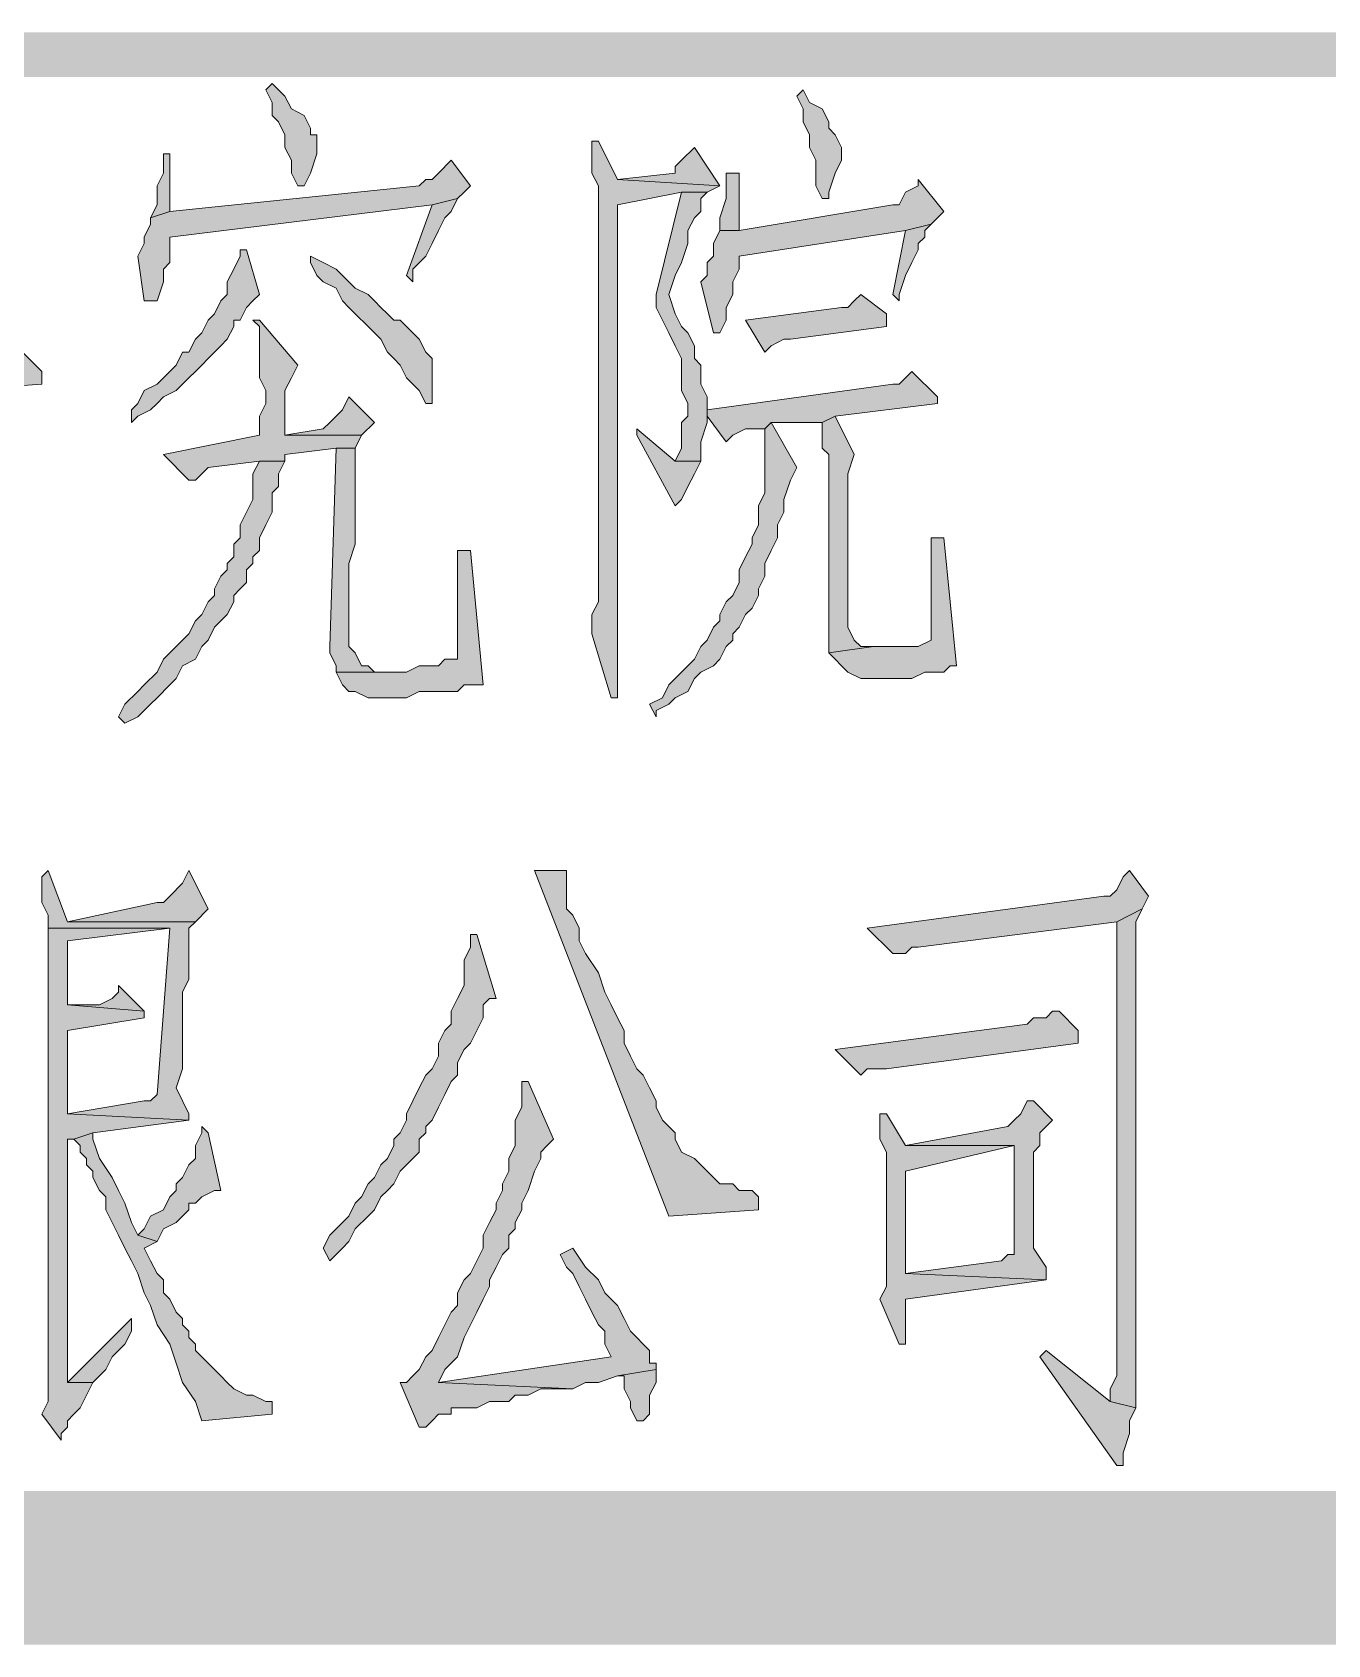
# Model space of a CAD drawing. Header units: inches. Extents: x 20 to 409, y 5 to 283.
# Drawn here: x 65.94 to 74.52, y 5.1 to 15.77 of the extents above; entities that cross this region are included whole.
import ezdxf

# ---------------------------------------------------------------- set-up
doc = ezdxf.new("R2010")
doc.units = ezdxf.units.IN
doc.header["$MEASUREMENT"] = 0
doc.layers.add('C00-00-00', color=7, linetype='Continuous')

msp = doc.modelspace()

# ---------------------------------------------------------------- hatches: boundary and pattern name
at = {"layer": 'C00-00-00'}
h = msp.add_hatch(color=0, dxfattribs=at)
h.dxf.hatch_style = 2
h.paths.add_polyline_path([(28.33, 15.766), (28.33, 15.469), (408.314, 15.766)])
h = msp.add_hatch(color=0, dxfattribs=at)
h.dxf.hatch_style = 2
h.paths.add_polyline_path([(28.33, 15.469), (408.314, 15.766), (408.314, 15.469)])
h = msp.add_hatch(color=0, dxfattribs=at)
h.dxf.hatch_style = 2
h.paths.add_polyline_path([(67.531, 15.427), (67.488, 15.385), (67.531, 15.3), (67.531, 15.215), (67.573, 15.173), (67.615, 15.088), (67.615, 15.004), (67.658, 14.919), (67.658, 14.834), (67.7, 14.75), (67.742, 14.75), (67.785, 14.834), (67.827, 14.961), (67.827, 15.088), (67.785, 15.088), (67.785, 15.131), (67.742, 15.215), (67.658, 15.258), (67.615, 15.342)])
h = msp.add_hatch(color=0, dxfattribs=at)
h.dxf.hatch_style = 2
h.paths.add_polyline_path([(71.044, 15.385), (71.002, 15.342), (71.044, 15.258), (71.044, 15.173), (71.087, 15.088), (71.087, 15.004), (71.129, 14.919), (71.129, 14.75), (71.171, 14.665), (71.214, 14.665), (71.214, 14.707), (71.256, 14.834), (71.298, 14.919), (71.298, 15.004), (71.256, 15.088), (71.214, 15.131), (71.214, 15.173), (71.171, 15.258), (71.087, 15.3)])
h = msp.add_hatch(color=0, dxfattribs=at)
h.dxf.hatch_style = 2
h.paths.add_polyline_path([(69.69, 15.046), (69.647, 15.046), (69.647, 14.961), (69.647, 14.834), (69.69, 14.75), (69.69, 12.802), (69.69, 12.675), (69.69, 11.998), (69.647, 11.913), (69.647, 11.786), (69.774, 11.363), (69.817, 11.363), (69.817, 11.956), (69.817, 14.623), (70.24, 14.707), (70.409, 14.707), (70.494, 14.75), (69.817, 14.792)])
h = msp.add_hatch(color=0, dxfattribs=at)
h.dxf.hatch_style = 2
h.paths.add_polyline_path([(66.853, 14.961), (66.811, 14.961), (66.811, 14.834), (66.769, 14.75), (66.769, 14.623), (66.726, 14.538), (66.853, 14.58)])
h = msp.add_hatch(color=0, dxfattribs=at)
h.dxf.hatch_style = 2
h.paths.add_polyline_path([(70.325, 15.004), (70.24, 14.919), (70.198, 14.877), (70.198, 14.834), (69.817, 14.792), (70.494, 14.75)])
h = msp.add_hatch(color=0, dxfattribs=at)
h.dxf.hatch_style = 2
h.paths.add_polyline_path([(68.716, 14.919), (68.631, 14.834), (68.589, 14.792), (68.547, 14.792), (68.504, 14.75), (66.853, 14.58), (66.726, 14.538), (66.726, 14.496), (66.684, 14.411), (66.684, 14.369), (66.642, 14.284), (66.684, 13.988), (66.769, 13.988), (66.811, 14.115), (66.811, 14.199), (66.853, 14.242), (66.853, 14.411), (68.589, 14.623), (68.758, 14.665), (68.801, 14.707), (68.843, 14.75)])
h = msp.add_hatch(color=0, dxfattribs=at)
h.dxf.hatch_style = 2
h.paths.add_polyline_path([(70.621, 14.834), (70.536, 14.834), (70.536, 14.75), (70.536, 14.665), (70.494, 14.538), (70.494, 14.453), (70.621, 14.453)])
h = msp.add_hatch(color=0, dxfattribs=at)
h.dxf.hatch_style = 2
h.paths.add_polyline_path([(71.806, 14.792), (71.806, 14.75), (71.722, 14.707), (71.679, 14.623), (71.637, 14.623), (70.621, 14.453), (70.494, 14.453), (70.452, 14.369), (70.452, 14.284), (70.409, 14.242), (70.409, 14.157), (70.367, 14.115), (70.452, 13.776), (70.494, 13.776), (70.536, 13.861), (70.536, 13.945), (70.579, 14.03), (70.579, 14.115), (70.621, 14.199), (70.621, 14.284), (71.722, 14.453), (71.891, 14.496), (71.976, 14.58)])
h = msp.add_hatch(color=0, dxfattribs=at)
h.dxf.hatch_style = 2
h.paths.add_polyline_path([(68.758, 14.665), (68.589, 14.623), (68.42, 14.157), (68.462, 14.115), (68.462, 14.199), (68.547, 14.284), (68.589, 14.369), (68.631, 14.453), (68.674, 14.538), (68.716, 14.58)])
h = msp.add_hatch(color=0, dxfattribs=at)
h.dxf.hatch_style = 2
h.paths.add_polyline_path([(70.409, 14.707), (70.24, 14.707), (70.071, 14.03), (70.071, 13.945), (70.113, 13.861), (70.155, 13.776), (70.198, 13.691), (70.24, 13.607), (70.24, 13.395), (70.282, 13.31), (70.282, 13.226), (70.24, 13.183), (70.24, 13.014), (70.198, 12.929), (70.367, 12.929), (70.367, 12.972), (70.367, 13.056), (70.409, 13.183), (70.409, 13.353), (70.367, 13.437), (70.367, 13.564), (70.325, 13.607), (70.325, 13.691), (70.282, 13.776), (70.24, 13.818), (70.198, 13.903), (70.155, 14.03), (70.198, 14.157), (70.24, 14.242), (70.282, 14.369), (70.282, 14.453), (70.325, 14.538), (70.367, 14.58), (70.367, 14.665)])
h = msp.add_hatch(color=0, dxfattribs=at)
h.dxf.hatch_style = 2
h.paths.add_polyline_path([(71.891, 14.496), (71.722, 14.453), (71.637, 14.03), (71.679, 13.988), (71.679, 14.03), (71.722, 14.157), (71.764, 14.242), (71.806, 14.326), (71.806, 14.369), (71.849, 14.411), (71.849, 14.453)])
h = msp.add_hatch(color=0, dxfattribs=at)
h.dxf.hatch_style = 2
h.paths.add_polyline_path([(67.319, 14.326), (67.319, 14.284), (67.277, 14.199), (67.234, 14.115), (67.234, 14.03), (67.192, 13.988), (67.15, 13.903), (67.107, 13.861), (67.065, 13.776), (67.023, 13.734), (66.98, 13.649), (66.938, 13.649), (66.896, 13.564), (66.853, 13.522), (66.811, 13.48), (66.769, 13.437), (66.684, 13.395), (66.642, 13.31), (66.599, 13.268), (66.599, 13.183), (66.642, 13.226), (66.726, 13.268), (66.769, 13.31), (66.811, 13.353), (66.896, 13.395), (66.938, 13.437), (66.98, 13.48), (67.023, 13.522), (67.065, 13.564), (67.107, 13.607), (67.192, 13.691), (67.234, 13.734), (67.277, 13.818), (67.277, 13.861), (67.319, 13.861), (67.361, 13.945), (67.404, 13.988), (67.446, 14.03), (67.361, 14.326)])
h = msp.add_hatch(color=0, dxfattribs=at)
h.dxf.hatch_style = 2
h.paths.add_polyline_path([(67.785, 14.284), (67.785, 14.242), (67.827, 14.157), (67.869, 14.115), (67.954, 14.072), (67.996, 13.988), (68.039, 13.945), (68.081, 13.903), (68.166, 13.818), (68.208, 13.776), (68.25, 13.734), (68.293, 13.649), (68.335, 13.607), (68.377, 13.564), (68.42, 13.48), (68.462, 13.437), (68.504, 13.395), (68.547, 13.31), (68.589, 13.31), (68.589, 13.353), (68.589, 13.607), (68.547, 13.649), (68.504, 13.734), (68.42, 13.818), (68.377, 13.861), (68.335, 13.861), (68.293, 13.903), (68.25, 13.945), (68.208, 13.988), (68.166, 14.03), (68.081, 14.072), (68.039, 14.115), (67.954, 14.199), (67.869, 14.242)])
h = msp.add_hatch(color=0, dxfattribs=at)
h.dxf.hatch_style = 2
h.paths.add_polyline_path([(71.425, 14.03), (71.383, 13.988), (71.341, 13.945), (71.298, 13.945), (70.663, 13.861), (70.79, 13.649), (70.833, 13.691), (70.917, 13.734), (70.96, 13.734), (71.595, 13.818), (71.595, 13.903)])
h = msp.add_hatch(color=0, dxfattribs=at)
h.dxf.hatch_style = 2
h.paths.add_polyline_path([(67.446, 13.861), (67.404, 13.861), (67.446, 13.818), (67.446, 13.48), (67.488, 13.395), (67.488, 13.31), (67.446, 13.226), (67.446, 13.099), (66.811, 12.972), (66.98, 12.802), (67.023, 12.802), (67.065, 12.845), (67.107, 12.887), (67.446, 12.929), (67.615, 12.929), (67.615, 12.972), (67.954, 13.014), (68.081, 13.014), (68.123, 13.099), (67.615, 13.099), (67.615, 13.141), (67.615, 13.268), (67.615, 13.395), (67.658, 13.48), (67.7, 13.564)])
h = msp.add_hatch(color=0, dxfattribs=at)
h.dxf.hatch_style = 2
h.paths.add_polyline_path([(65.837, 13.691), (65.753, 13.649), (65.71, 13.607), (65.668, 13.564), (65.414, 13.564), (65.287, 13.522), (64.864, 13.48), (64.737, 13.48), (64.271, 13.437), (64.44, 13.268), (64.567, 13.268), (64.61, 13.31), (64.864, 13.31), (65.287, 13.395), (65.414, 13.395), (66.007, 13.437), (66.007, 13.522)])
h = msp.add_hatch(color=0, dxfattribs=at)
h.dxf.hatch_style = 2
h.paths.add_polyline_path([(71.764, 13.522), (71.722, 13.48), (71.679, 13.437), (71.637, 13.437), (70.409, 13.268), (70.409, 13.226), (70.536, 13.056), (70.579, 13.099), (70.663, 13.141), (70.79, 13.141), (70.833, 13.183), (71.171, 13.183), (71.256, 13.226), (71.933, 13.31), (71.933, 13.353)])
h = msp.add_hatch(color=0, dxfattribs=at)
h.dxf.hatch_style = 2
h.paths.add_polyline_path([(68.039, 13.353), (67.996, 13.268), (67.954, 13.226), (67.912, 13.183), (67.869, 13.141), (67.615, 13.099), (68.123, 13.099), (68.208, 13.183)])
h = msp.add_hatch(color=0, dxfattribs=at)
h.dxf.hatch_style = 2
h.paths.add_polyline_path([(69.944, 13.141), (69.944, 13.099), (70.198, 12.633), (70.24, 12.675), (70.282, 12.76), (70.325, 12.845), (70.367, 12.929), (70.198, 12.929)])
h = msp.add_hatch(color=0, dxfattribs=at)
h.dxf.hatch_style = 2
h.paths.add_polyline_path([(70.833, 13.183), (70.79, 13.141), (70.79, 12.718), (70.748, 12.633), (70.748, 12.506), (70.706, 12.421), (70.706, 12.379), (70.663, 12.294), (70.621, 12.21), (70.621, 12.125), (70.579, 12.04), (70.536, 11.998), (70.494, 11.913), (70.494, 11.871), (70.452, 11.829), (70.409, 11.744), (70.367, 11.702), (70.325, 11.617), (70.282, 11.575), (70.198, 11.49), (70.155, 11.448), (70.113, 11.363), (70.028, 11.321), (70.071, 11.236), (70.071, 11.278), (70.155, 11.321), (70.198, 11.363), (70.282, 11.405), (70.325, 11.49), (70.367, 11.532), (70.452, 11.575), (70.494, 11.617), (70.536, 11.702), (70.579, 11.744), (70.579, 11.786), (70.621, 11.829), (70.663, 11.913), (70.706, 11.956), (70.748, 12.04), (70.748, 12.083), (70.79, 12.167), (70.79, 12.252), (70.833, 12.337), (70.875, 12.421), (70.875, 12.506), (70.917, 12.591), (70.917, 12.675), (70.96, 12.802), (71.002, 12.887)])
h = msp.add_hatch(color=0, dxfattribs=at)
h.dxf.hatch_style = 2
h.paths.add_polyline_path([(71.256, 13.226), (71.171, 13.183), (71.171, 13.014), (71.214, 12.972), (71.214, 11.659), (71.51, 11.702), (71.425, 11.702), (71.383, 11.744), (71.341, 11.829), (71.341, 12.76), (71.341, 12.802), (71.341, 12.845), (71.383, 12.972)])
h = msp.add_hatch(color=0, dxfattribs=at)
h.dxf.hatch_style = 2
h.paths.add_polyline_path([(67.615, 12.929), (67.446, 12.929), (67.404, 12.845), (67.404, 12.675), (67.361, 12.591), (67.319, 12.506), (67.319, 12.421), (67.277, 12.379), (67.277, 12.294), (67.234, 12.252), (67.234, 12.21), (67.192, 12.167), (67.15, 12.083), (67.15, 12.04), (67.107, 11.998), (67.065, 11.913), (67.023, 11.871), (66.98, 11.786), (66.938, 11.744), (66.853, 11.659), (66.811, 11.617), (66.769, 11.532), (66.684, 11.448), (66.642, 11.405), (66.557, 11.321), (66.515, 11.236), (66.557, 11.194), (66.642, 11.236), (66.726, 11.321), (66.769, 11.363), (66.853, 11.448), (66.896, 11.49), (66.938, 11.575), (67.023, 11.617), (67.065, 11.702), (67.107, 11.744), (67.15, 11.829), (67.192, 11.871), (67.234, 11.913), (67.277, 11.998), (67.277, 12.04), (67.319, 12.083), (67.361, 12.125), (67.361, 12.21), (67.404, 12.252), (67.404, 12.294), (67.446, 12.337), (67.446, 12.421), (67.488, 12.506), (67.531, 12.591), (67.531, 12.718), (67.573, 12.76), (67.573, 12.845)])
h = msp.add_hatch(color=0, dxfattribs=at)
h.dxf.hatch_style = 2
h.paths.add_polyline_path([(68.081, 13.014), (67.954, 13.014), (67.912, 11.702), (67.912, 11.659), (67.954, 11.575), (67.954, 11.532), (68.208, 11.532), (68.166, 11.575), (68.123, 11.575), (68.081, 11.659), (68.039, 11.702), (68.039, 12.252), (68.081, 12.379), (68.081, 12.972)])
h = msp.add_hatch(color=0, dxfattribs=at)
h.dxf.hatch_style = 2
h.paths.add_polyline_path([(71.976, 12.421), (71.891, 12.421), (71.891, 12.337), (71.891, 11.744), (71.806, 11.702), (71.51, 11.702), (71.214, 11.659), (71.256, 11.617), (71.298, 11.575), (71.341, 11.532), (71.425, 11.49), (71.764, 11.49), (71.849, 11.532), (71.976, 11.532), (72.018, 11.575), (72.06, 11.575)])
h = msp.add_hatch(color=0, dxfattribs=at)
h.dxf.hatch_style = 2
h.paths.add_polyline_path([(68.843, 12.337), (68.758, 12.337), (68.758, 11.617), (68.674, 11.617), (68.631, 11.575), (68.504, 11.575), (68.42, 11.532), (67.954, 11.532), (67.996, 11.448), (68.039, 11.405), (68.081, 11.405), (68.166, 11.363), (68.42, 11.363), (68.504, 11.405), (68.758, 11.405), (68.801, 11.448), (68.928, 11.448)])
h = msp.add_hatch(color=0, dxfattribs=at)
h.dxf.hatch_style = 2
h.paths.add_polyline_path([(66.049, 10.22), (66.007, 10.178), (66.007, 10.008), (66.049, 9.924), (66.049, 9.839), (66.853, 9.839), (66.769, 8.738), (66.726, 8.696), (66.684, 8.696), (66.176, 8.611), (66.98, 8.569), (66.98, 8.611), (66.896, 8.781), (66.938, 8.908), (66.938, 9.416), (66.98, 9.5), (66.98, 9.712), (66.98, 9.754), (66.98, 9.839), (67.023, 9.881), (66.176, 9.881)])
h = msp.add_hatch(color=0, dxfattribs=at)
h.dxf.hatch_style = 2
h.paths.add_polyline_path([(66.98, 10.22), (66.938, 10.135), (66.853, 10.051), (66.811, 10.008), (66.769, 10.008), (66.176, 9.881), (67.023, 9.881), (67.107, 9.966)])
h = msp.add_hatch(color=0, dxfattribs=at)
h.dxf.hatch_style = 2
h.paths.add_polyline_path([(69.478, 10.22), (69.266, 10.22), (70.155, 7.934), (70.748, 7.976), (70.748, 8.061), (70.706, 8.103), (70.621, 8.103), (70.579, 8.146), (70.494, 8.146), (70.452, 8.188), (70.409, 8.23), (70.367, 8.273), (70.325, 8.315), (70.24, 8.357), (70.198, 8.442), (70.198, 8.484), (70.155, 8.527), (70.113, 8.569), (70.071, 8.654), (70.071, 8.696), (70.028, 8.781), (69.986, 8.865), (69.944, 8.908), (69.901, 8.992), (69.859, 9.077), (69.859, 9.162), (69.817, 9.246), (69.774, 9.331), (69.732, 9.416), (69.69, 9.543), (69.605, 9.67), (69.563, 9.754), (69.563, 9.839), (69.52, 9.924), (69.478, 9.966)])
h = msp.add_hatch(color=0, dxfattribs=at)
h.dxf.hatch_style = 2
h.paths.add_polyline_path([(73.203, 10.22), (73.161, 10.178), (73.119, 10.093), (73.076, 10.051), (73.034, 10.051), (71.468, 9.839), (71.637, 9.67), (71.722, 9.67), (71.764, 9.712), (71.806, 9.712), (73.119, 9.881), (73.288, 9.966), (73.33, 10.051)])
h = msp.add_hatch(color=0, dxfattribs=at)
h.dxf.hatch_style = 2
h.paths.add_polyline_path([(73.288, 9.966), (73.119, 9.881), (73.119, 7.214), (73.119, 7.172), (73.119, 6.876), (73.076, 6.791), (73.076, 6.706), (73.246, 6.664), (73.246, 9.881)])
h = msp.add_hatch(color=0, dxfattribs=at)
h.dxf.hatch_style = 2
h.paths.add_polyline_path([(66.049, 9.839), (66.049, 6.706), (66.007, 6.622), (66.134, 6.452), (66.134, 6.495), (66.176, 6.537), (66.176, 6.579), (66.218, 6.622), (66.261, 6.664), (66.303, 6.749), (66.345, 6.833), (66.176, 6.833), (66.176, 8.442), (66.218, 8.442), (66.345, 8.484), (66.98, 8.569), (66.176, 8.611), (66.176, 9.162), (66.684, 9.246), (66.684, 9.289), (66.176, 9.331), (66.176, 9.754), (66.853, 9.839)])
h = msp.add_hatch(color=0, dxfattribs=at)
h.dxf.hatch_style = 2
h.paths.add_polyline_path([(68.885, 9.797), (68.843, 9.797), (68.843, 9.754), (68.843, 9.712), (68.801, 9.627), (68.801, 9.458), (68.758, 9.373), (68.716, 9.289), (68.716, 9.204), (68.674, 9.162), (68.631, 9.077), (68.631, 8.992), (68.589, 8.908), (68.547, 8.865), (68.504, 8.781), (68.462, 8.696), (68.42, 8.611), (68.42, 8.569), (68.377, 8.484), (68.335, 8.442), (68.335, 8.4), (68.293, 8.315), (68.25, 8.273), (68.208, 8.188), (68.166, 8.146), (68.123, 8.061), (68.081, 8.019), (68.039, 7.934), (67.954, 7.849), (67.912, 7.807), (67.869, 7.722), (67.912, 7.638), (67.996, 7.722), (68.039, 7.765), (68.081, 7.849), (68.166, 7.934), (68.208, 7.976), (68.25, 8.061), (68.293, 8.103), (68.335, 8.146), (68.377, 8.23), (68.42, 8.273), (68.462, 8.315), (68.504, 8.357), (68.504, 8.442), (68.547, 8.484), (68.547, 8.527), (68.589, 8.569), (68.631, 8.654), (68.674, 8.738), (68.716, 8.823), (68.758, 8.865), (68.758, 8.95), (68.801, 9.035), (68.843, 9.077), (68.885, 9.162), (68.928, 9.246), (68.928, 9.331), (68.97, 9.373), (69.012, 9.373)])
h = msp.add_hatch(color=0, dxfattribs=at)
h.dxf.hatch_style = 2
h.paths.add_polyline_path([(66.515, 9.458), (66.515, 9.416), (66.472, 9.373), (66.388, 9.331), (66.176, 9.331), (66.684, 9.289)])
h = msp.add_hatch(color=0, dxfattribs=at)
h.dxf.hatch_style = 2
h.paths.add_polyline_path([(72.738, 9.289), (72.695, 9.289), (72.653, 9.246), (72.568, 9.246), (72.526, 9.204), (71.256, 9.035), (71.425, 8.865), (71.468, 8.908), (71.595, 8.908), (72.865, 9.077), (72.865, 9.162)])
h = msp.add_hatch(color=0, dxfattribs=at)
h.dxf.hatch_style = 2
h.paths.add_polyline_path([(69.224, 8.823), (69.182, 8.823), (69.182, 8.738), (69.182, 8.654), (69.139, 8.569), (69.139, 8.4), (69.097, 8.315), (69.097, 8.23), (69.055, 8.146), (69.055, 8.103), (69.012, 8.019), (69.012, 7.976), (68.97, 7.892), (68.928, 7.807), (68.928, 7.722), (68.885, 7.638), (68.843, 7.553), (68.801, 7.511), (68.758, 7.426), (68.758, 7.341), (68.716, 7.299), (68.674, 7.214), (68.631, 7.13), (68.589, 7.045), (68.547, 7.003), (68.504, 6.918), (68.462, 6.876), (68.42, 6.833), (68.377, 6.833), (68.504, 6.537), (68.547, 6.537), (68.589, 6.579), (68.631, 6.622), (68.716, 6.622), (68.716, 6.664), (68.885, 6.664), (68.97, 6.706), (69.097, 6.706), (69.139, 6.749), (69.224, 6.749), (69.309, 6.791), (69.52, 6.791), (68.631, 6.833), (68.674, 6.918), (68.758, 7.003), (68.801, 7.13), (68.843, 7.214), (68.885, 7.299), (68.928, 7.384), (68.97, 7.468), (68.97, 7.511), (69.012, 7.595), (69.055, 7.68), (69.097, 7.722), (69.097, 7.807), (69.139, 7.849), (69.139, 7.892), (69.182, 7.976), (69.182, 8.019), (69.224, 8.103), (69.266, 8.23), (69.309, 8.315), (69.309, 8.357), (69.351, 8.4), (69.393, 8.442)])
h = msp.add_hatch(color=0, dxfattribs=at)
h.dxf.hatch_style = 2
h.paths.add_polyline_path([(72.568, 8.696), (72.526, 8.696), (72.484, 8.611), (72.441, 8.569), (72.399, 8.527), (71.722, 8.4), (72.441, 8.4), (72.441, 7.68), (72.399, 7.68), (72.357, 7.638), (71.722, 7.553), (72.653, 7.511), (72.653, 7.595), (72.568, 7.722), (72.568, 8.357), (72.611, 8.4), (72.611, 8.484), (72.695, 8.569)])
h = msp.add_hatch(color=0, dxfattribs=at)
h.dxf.hatch_style = 2
h.paths.add_polyline_path([(71.595, 8.611), (71.552, 8.611), (71.552, 8.569), (71.552, 8.442), (71.595, 8.357), (71.595, 7.468), (71.552, 7.384), (71.679, 7.087), (71.722, 7.087), (71.722, 7.384), (72.653, 7.511), (71.722, 7.553), (71.722, 8.23), (72.441, 8.4), (71.722, 8.4)])
h = msp.add_hatch(color=0, dxfattribs=at)
h.dxf.hatch_style = 2
h.paths.add_polyline_path([(66.345, 8.484), (66.218, 8.442), (66.261, 8.4), (66.261, 8.357), (66.303, 8.315), (66.303, 8.273), (66.345, 8.23), (66.345, 8.188), (66.388, 8.103), (66.43, 8.061), (66.43, 7.976), (66.472, 7.892), (66.515, 7.807), (66.557, 7.722), (66.599, 7.638), (66.642, 7.553), (66.684, 7.426), (66.726, 7.341), (66.769, 7.214), (66.853, 7.087), (66.896, 6.96), (66.938, 6.833), (67.023, 6.706), (67.065, 6.579), (67.531, 6.622), (67.531, 6.706), (67.488, 6.706), (67.404, 6.749), (67.361, 6.749), (67.277, 6.791), (67.234, 6.833), (67.192, 6.876), (67.15, 6.918), (67.107, 6.96), (67.065, 7.003), (67.023, 7.045), (67.023, 7.087), (66.98, 7.13), (66.98, 7.172), (66.938, 7.214), (66.938, 7.257), (66.896, 7.299), (66.853, 7.384), (66.811, 7.426), (66.811, 7.511), (66.769, 7.553), (66.726, 7.638), (66.684, 7.722), (66.769, 7.765), (66.642, 7.807), (66.599, 7.892), (66.557, 8.019), (66.515, 8.103), (66.472, 8.188), (66.388, 8.315), (66.345, 8.442)])
h = msp.add_hatch(color=0, dxfattribs=at)
h.dxf.hatch_style = 2
h.paths.add_polyline_path([(67.065, 8.527), (67.065, 8.484), (67.023, 8.4), (67.023, 8.315), (66.98, 8.273), (66.938, 8.188), (66.896, 8.146), (66.896, 8.103), (66.853, 8.061), (66.811, 7.976), (66.726, 7.934), (66.684, 7.849), (66.642, 7.807), (66.769, 7.765), (66.811, 7.849), (66.896, 7.892), (66.938, 7.934), (66.98, 7.976), (66.98, 8.019), (67.023, 8.019), (67.065, 8.061), (67.15, 8.103), (67.192, 8.103), (67.107, 8.484)])
h = msp.add_hatch(color=0, dxfattribs=at)
h.dxf.hatch_style = 2
h.paths.add_polyline_path([(69.52, 7.722), (69.436, 7.68), (69.478, 7.595), (69.52, 7.553), (69.563, 7.468), (69.605, 7.384), (69.647, 7.299), (69.69, 7.214), (69.732, 7.172), (69.732, 7.087), (69.774, 7.003), (68.631, 6.833), (69.52, 6.791), (69.605, 6.833), (69.69, 6.833), (69.817, 6.876), (70.071, 6.918), (70.071, 6.96), (70.028, 6.96), (70.028, 7.045), (69.986, 7.087), (69.944, 7.13), (69.901, 7.172), (69.859, 7.257), (69.817, 7.341), (69.732, 7.426), (69.69, 7.511), (69.605, 7.595)])
h = msp.add_hatch(color=0, dxfattribs=at)
h.dxf.hatch_style = 2
h.paths.add_polyline_path([(66.599, 7.257), (66.176, 6.833), (66.345, 6.833), (66.43, 6.918), (66.472, 7.003), (66.557, 7.087), (66.599, 7.172)])
h = msp.add_hatch(color=0, dxfattribs=at)
h.dxf.hatch_style = 2
h.paths.add_polyline_path([(72.653, 7.045), (72.611, 7.003), (73.119, 6.283), (73.161, 6.283), (73.161, 6.368), (73.203, 6.495), (73.203, 6.579), (73.246, 6.664), (73.076, 6.706)])
h = msp.add_hatch(color=0, dxfattribs=at)
h.dxf.hatch_style = 2
h.paths.add_polyline_path([(70.071, 6.918), (69.817, 6.876), (69.859, 6.876), (69.859, 6.791), (69.901, 6.706), (69.901, 6.664), (69.944, 6.579), (69.986, 6.579), (70.028, 6.622), (70.028, 6.749), (70.071, 6.833)])
h = msp.add_hatch(color=0, dxfattribs=at)
h.dxf.hatch_style = 2
h.paths.add_polyline_path([(28.838, 6.114), (27.822, 5.098), (407.806, 6.114)])
h = msp.add_hatch(color=0, dxfattribs=at)
h.dxf.hatch_style = 2
h.paths.add_polyline_path([(27.822, 5.098), (407.806, 6.114), (408.822, 5.098)])

# ---------------------------------------------------------------- linework, layer by layer
at = {"layer": 'C00-00-00', "color": 0, "lineweight": 0}
for points in [[(67.531, 15.427), (67.488, 15.385), (67.531, 15.3), (67.531, 15.215), (67.573, 15.173), (67.615, 15.088), (67.615, 15.004), (67.658, 14.919), (67.658, 14.834), (67.7, 14.75), (67.742, 14.75), (67.785, 14.834), (67.827, 14.961), (67.827, 15.088), (67.785, 15.088), (67.785, 15.131), (67.742, 15.215), (67.658, 15.258), (67.615, 15.342)], [(71.044, 15.385), (71.002, 15.342), (71.044, 15.258), (71.044, 15.173), (71.087, 15.088), (71.087, 15.004), (71.129, 14.919), (71.129, 14.75), (71.171, 14.665), (71.214, 14.665), (71.214, 14.707), (71.256, 14.834), (71.298, 14.919), (71.298, 15.004), (71.256, 15.088), (71.214, 15.131), (71.214, 15.173), (71.171, 15.258), (71.087, 15.3)], [(69.69, 15.046), (69.647, 15.046), (69.647, 14.961), (69.647, 14.834), (69.69, 14.75), (69.69, 12.802), (69.69, 12.675), (69.69, 11.998), (69.647, 11.913), (69.647, 11.786), (69.774, 11.363), (69.817, 11.363), (69.817, 11.956), (69.817, 14.623), (70.24, 14.707), (70.409, 14.707), (70.494, 14.75), (69.817, 14.792)], [(66.853, 14.961), (66.811, 14.961), (66.811, 14.834), (66.769, 14.75), (66.769, 14.623), (66.726, 14.538), (66.853, 14.58)], [(70.325, 15.004), (70.24, 14.919), (70.198, 14.877), (70.198, 14.834), (69.817, 14.792), (70.494, 14.75)], [(68.716, 14.919), (68.631, 14.834), (68.589, 14.792), (68.547, 14.792), (68.504, 14.75), (66.853, 14.58), (66.726, 14.538), (66.726, 14.496), (66.684, 14.411), (66.684, 14.369), (66.642, 14.284), (66.684, 13.988), (66.769, 13.988), (66.811, 14.115), (66.811, 14.199), (66.853, 14.242), (66.853, 14.411), (68.589, 14.623), (68.758, 14.665), (68.801, 14.707), (68.843, 14.75)], [(70.621, 14.834), (70.536, 14.834), (70.536, 14.75), (70.536, 14.665), (70.494, 14.538), (70.494, 14.453), (70.621, 14.453)], [(71.806, 14.792), (71.806, 14.75), (71.722, 14.707), (71.679, 14.623), (71.637, 14.623), (70.621, 14.453), (70.494, 14.453), (70.452, 14.369), (70.452, 14.284), (70.409, 14.242), (70.409, 14.157), (70.367, 14.115), (70.452, 13.776), (70.494, 13.776), (70.536, 13.861), (70.536, 13.945), (70.579, 14.03), (70.579, 14.115), (70.621, 14.199), (70.621, 14.284), (71.722, 14.453), (71.891, 14.496), (71.976, 14.58)], [(68.758, 14.665), (68.589, 14.623), (68.42, 14.157), (68.462, 14.115), (68.462, 14.199), (68.547, 14.284), (68.589, 14.369), (68.631, 14.453), (68.674, 14.538), (68.716, 14.58)], [(70.409, 14.707), (70.24, 14.707), (70.071, 14.03), (70.071, 13.945), (70.113, 13.861), (70.155, 13.776), (70.198, 13.691), (70.24, 13.607), (70.24, 13.395), (70.282, 13.31), (70.282, 13.226), (70.24, 13.183), (70.24, 13.014), (70.198, 12.929), (70.367, 12.929), (70.367, 12.972), (70.367, 13.056), (70.409, 13.183), (70.409, 13.353), (70.367, 13.437), (70.367, 13.564), (70.325, 13.607), (70.325, 13.691), (70.282, 13.776), (70.24, 13.818), (70.198, 13.903), (70.155, 14.03), (70.198, 14.157), (70.24, 14.242), (70.282, 14.369), (70.282, 14.453), (70.325, 14.538), (70.367, 14.58), (70.367, 14.665)], [(71.891, 14.496), (71.722, 14.453), (71.637, 14.03), (71.679, 13.988), (71.679, 14.03), (71.722, 14.157), (71.764, 14.242), (71.806, 14.326), (71.806, 14.369), (71.849, 14.411), (71.849, 14.453)], [(67.319, 14.326), (67.319, 14.284), (67.277, 14.199), (67.234, 14.115), (67.234, 14.03), (67.192, 13.988), (67.15, 13.903), (67.107, 13.861), (67.065, 13.776), (67.023, 13.734), (66.98, 13.649), (66.938, 13.649), (66.896, 13.564), (66.853, 13.522), (66.811, 13.48), (66.769, 13.437), (66.684, 13.395), (66.642, 13.31), (66.599, 13.268), (66.599, 13.183), (66.642, 13.226), (66.726, 13.268), (66.769, 13.31), (66.811, 13.353), (66.896, 13.395), (66.938, 13.437), (66.98, 13.48), (67.023, 13.522), (67.065, 13.564), (67.107, 13.607), (67.192, 13.691), (67.234, 13.734), (67.277, 13.818), (67.277, 13.861), (67.319, 13.861), (67.361, 13.945), (67.404, 13.988), (67.446, 14.03), (67.361, 14.326)], [(67.785, 14.284), (67.785, 14.242), (67.827, 14.157), (67.869, 14.115), (67.954, 14.072), (67.996, 13.988), (68.039, 13.945), (68.081, 13.903), (68.166, 13.818), (68.208, 13.776), (68.25, 13.734), (68.293, 13.649), (68.335, 13.607), (68.377, 13.564), (68.42, 13.48), (68.462, 13.437), (68.504, 13.395), (68.547, 13.31), (68.589, 13.31), (68.589, 13.353), (68.589, 13.607), (68.547, 13.649), (68.504, 13.734), (68.42, 13.818), (68.377, 13.861), (68.335, 13.861), (68.293, 13.903), (68.25, 13.945), (68.208, 13.988), (68.166, 14.03), (68.081, 14.072), (68.039, 14.115), (67.954, 14.199), (67.869, 14.242)], [(71.425, 14.03), (71.383, 13.988), (71.341, 13.945), (71.298, 13.945), (70.663, 13.861), (70.79, 13.649), (70.833, 13.691), (70.917, 13.734), (70.96, 13.734), (71.595, 13.818), (71.595, 13.903)], [(67.446, 13.861), (67.404, 13.861), (67.446, 13.818), (67.446, 13.48), (67.488, 13.395), (67.488, 13.31), (67.446, 13.226), (67.446, 13.099), (66.811, 12.972), (66.98, 12.802), (67.023, 12.802), (67.065, 12.845), (67.107, 12.887), (67.446, 12.929), (67.615, 12.929), (67.615, 12.972), (67.954, 13.014), (68.081, 13.014), (68.123, 13.099), (67.615, 13.099), (67.615, 13.141), (67.615, 13.268), (67.615, 13.395), (67.658, 13.48), (67.7, 13.564)], [(65.837, 13.691), (65.753, 13.649), (65.71, 13.607), (65.668, 13.564), (65.414, 13.564), (65.287, 13.522), (64.864, 13.48), (64.737, 13.48), (64.271, 13.437), (64.44, 13.268), (64.567, 13.268), (64.61, 13.31), (64.864, 13.31), (65.287, 13.395), (65.414, 13.395), (66.007, 13.437), (66.007, 13.522)], [(71.764, 13.522), (71.722, 13.48), (71.679, 13.437), (71.637, 13.437), (70.409, 13.268), (70.409, 13.226), (70.536, 13.056), (70.579, 13.099), (70.663, 13.141), (70.79, 13.141), (70.833, 13.183), (71.171, 13.183), (71.256, 13.226), (71.933, 13.31), (71.933, 13.353)], [(68.039, 13.353), (67.996, 13.268), (67.954, 13.226), (67.912, 13.183), (67.869, 13.141), (67.615, 13.099), (68.123, 13.099), (68.208, 13.183)], [(69.944, 13.141), (69.944, 13.099), (70.198, 12.633), (70.24, 12.675), (70.282, 12.76), (70.325, 12.845), (70.367, 12.929), (70.198, 12.929)], [(70.833, 13.183), (70.79, 13.141), (70.79, 12.718), (70.748, 12.633), (70.748, 12.506), (70.706, 12.421), (70.706, 12.379), (70.663, 12.294), (70.621, 12.21), (70.621, 12.125), (70.579, 12.04), (70.536, 11.998), (70.494, 11.913), (70.494, 11.871), (70.452, 11.829), (70.409, 11.744), (70.367, 11.702), (70.325, 11.617), (70.282, 11.575), (70.198, 11.49), (70.155, 11.448), (70.113, 11.363), (70.028, 11.321), (70.071, 11.236), (70.071, 11.278), (70.155, 11.321), (70.198, 11.363), (70.282, 11.405), (70.325, 11.49), (70.367, 11.532), (70.452, 11.575), (70.494, 11.617), (70.536, 11.702), (70.579, 11.744), (70.579, 11.786), (70.621, 11.829), (70.663, 11.913), (70.706, 11.956), (70.748, 12.04), (70.748, 12.083), (70.79, 12.167), (70.79, 12.252), (70.833, 12.337), (70.875, 12.421), (70.875, 12.506), (70.917, 12.591), (70.917, 12.675), (70.96, 12.802), (71.002, 12.887)], [(71.256, 13.226), (71.171, 13.183), (71.171, 13.014), (71.214, 12.972), (71.214, 11.659), (71.51, 11.702), (71.425, 11.702), (71.383, 11.744), (71.341, 11.829), (71.341, 12.76), (71.341, 12.802), (71.341, 12.845), (71.383, 12.972)], [(67.615, 12.929), (67.446, 12.929), (67.404, 12.845), (67.404, 12.675), (67.361, 12.591), (67.319, 12.506), (67.319, 12.421), (67.277, 12.379), (67.277, 12.294), (67.234, 12.252), (67.234, 12.21), (67.192, 12.167), (67.15, 12.083), (67.15, 12.04), (67.107, 11.998), (67.065, 11.913), (67.023, 11.871), (66.98, 11.786), (66.938, 11.744), (66.853, 11.659), (66.811, 11.617), (66.769, 11.532), (66.684, 11.448), (66.642, 11.405), (66.557, 11.321), (66.515, 11.236), (66.557, 11.194), (66.642, 11.236), (66.726, 11.321), (66.769, 11.363), (66.853, 11.448), (66.896, 11.49), (66.938, 11.575), (67.023, 11.617), (67.065, 11.702), (67.107, 11.744), (67.15, 11.829), (67.192, 11.871), (67.234, 11.913), (67.277, 11.998), (67.277, 12.04), (67.319, 12.083), (67.361, 12.125), (67.361, 12.21), (67.404, 12.252), (67.404, 12.294), (67.446, 12.337), (67.446, 12.421), (67.488, 12.506), (67.531, 12.591), (67.531, 12.718), (67.573, 12.76), (67.573, 12.845)], [(68.081, 13.014), (67.954, 13.014), (67.912, 11.702), (67.912, 11.659), (67.954, 11.575), (67.954, 11.532), (68.208, 11.532), (68.166, 11.575), (68.123, 11.575), (68.081, 11.659), (68.039, 11.702), (68.039, 12.252), (68.081, 12.379), (68.081, 12.972)], [(71.976, 12.421), (71.891, 12.421), (71.891, 12.337), (71.891, 11.744), (71.806, 11.702), (71.51, 11.702), (71.214, 11.659), (71.256, 11.617), (71.298, 11.575), (71.341, 11.532), (71.425, 11.49), (71.764, 11.49), (71.849, 11.532), (71.976, 11.532), (72.018, 11.575), (72.06, 11.575)], [(68.843, 12.337), (68.758, 12.337), (68.758, 11.617), (68.674, 11.617), (68.631, 11.575), (68.504, 11.575), (68.42, 11.532), (67.954, 11.532), (67.996, 11.448), (68.039, 11.405), (68.081, 11.405), (68.166, 11.363), (68.42, 11.363), (68.504, 11.405), (68.758, 11.405), (68.801, 11.448), (68.928, 11.448)], [(66.049, 10.22), (66.007, 10.178), (66.007, 10.008), (66.049, 9.924), (66.049, 9.839), (66.853, 9.839), (66.769, 8.738), (66.726, 8.696), (66.684, 8.696), (66.176, 8.611), (66.98, 8.569), (66.98, 8.611), (66.896, 8.781), (66.938, 8.908), (66.938, 9.416), (66.98, 9.5), (66.98, 9.712), (66.98, 9.754), (66.98, 9.839), (67.023, 9.881), (66.176, 9.881)], [(66.98, 10.22), (66.938, 10.135), (66.853, 10.051), (66.811, 10.008), (66.769, 10.008), (66.176, 9.881), (67.023, 9.881), (67.107, 9.966)], [(69.478, 10.22), (69.266, 10.22), (70.155, 7.934), (70.748, 7.976), (70.748, 8.061), (70.706, 8.103), (70.621, 8.103), (70.579, 8.146), (70.494, 8.146), (70.452, 8.188), (70.409, 8.23), (70.367, 8.273), (70.325, 8.315), (70.24, 8.357), (70.198, 8.442), (70.198, 8.484), (70.155, 8.527), (70.113, 8.569), (70.071, 8.654), (70.071, 8.696), (70.028, 8.781), (69.986, 8.865), (69.944, 8.908), (69.901, 8.992), (69.859, 9.077), (69.859, 9.162), (69.817, 9.246), (69.774, 9.331), (69.732, 9.416), (69.69, 9.543), (69.605, 9.67), (69.563, 9.754), (69.563, 9.839), (69.52, 9.924), (69.478, 9.966)], [(73.203, 10.22), (73.161, 10.178), (73.119, 10.093), (73.076, 10.051), (73.034, 10.051), (71.468, 9.839), (71.637, 9.67), (71.722, 9.67), (71.764, 9.712), (71.806, 9.712), (73.119, 9.881), (73.288, 9.966), (73.33, 10.051)], [(73.288, 9.966), (73.119, 9.881), (73.119, 7.214), (73.119, 7.172), (73.119, 6.876), (73.076, 6.791), (73.076, 6.706), (73.246, 6.664), (73.246, 9.881)], [(66.049, 9.839), (66.049, 6.706), (66.007, 6.622), (66.134, 6.452), (66.134, 6.495), (66.176, 6.537), (66.176, 6.579), (66.218, 6.622), (66.261, 6.664), (66.303, 6.749), (66.345, 6.833), (66.176, 6.833), (66.176, 8.442), (66.218, 8.442), (66.345, 8.484), (66.98, 8.569), (66.176, 8.611), (66.176, 9.162), (66.684, 9.246), (66.684, 9.289), (66.176, 9.331), (66.176, 9.754), (66.853, 9.839)], [(68.885, 9.797), (68.843, 9.797), (68.843, 9.754), (68.843, 9.712), (68.801, 9.627), (68.801, 9.458), (68.758, 9.373), (68.716, 9.289), (68.716, 9.204), (68.674, 9.162), (68.631, 9.077), (68.631, 8.992), (68.589, 8.908), (68.547, 8.865), (68.504, 8.781), (68.462, 8.696), (68.42, 8.611), (68.42, 8.569), (68.377, 8.484), (68.335, 8.442), (68.335, 8.4), (68.293, 8.315), (68.25, 8.273), (68.208, 8.188), (68.166, 8.146), (68.123, 8.061), (68.081, 8.019), (68.039, 7.934), (67.954, 7.849), (67.912, 7.807), (67.869, 7.722), (67.912, 7.638), (67.996, 7.722), (68.039, 7.765), (68.081, 7.849), (68.166, 7.934), (68.208, 7.976), (68.25, 8.061), (68.293, 8.103), (68.335, 8.146), (68.377, 8.23), (68.42, 8.273), (68.462, 8.315), (68.504, 8.357), (68.504, 8.442), (68.547, 8.484), (68.547, 8.527), (68.589, 8.569), (68.631, 8.654), (68.674, 8.738), (68.716, 8.823), (68.758, 8.865), (68.758, 8.95), (68.801, 9.035), (68.843, 9.077), (68.885, 9.162), (68.928, 9.246), (68.928, 9.331), (68.97, 9.373), (69.012, 9.373)], [(66.515, 9.458), (66.515, 9.416), (66.472, 9.373), (66.388, 9.331), (66.176, 9.331), (66.684, 9.289)], [(72.738, 9.289), (72.695, 9.289), (72.653, 9.246), (72.568, 9.246), (72.526, 9.204), (71.256, 9.035), (71.425, 8.865), (71.468, 8.908), (71.595, 8.908), (72.865, 9.077), (72.865, 9.162)], [(69.224, 8.823), (69.182, 8.823), (69.182, 8.738), (69.182, 8.654), (69.139, 8.569), (69.139, 8.4), (69.097, 8.315), (69.097, 8.23), (69.055, 8.146), (69.055, 8.103), (69.012, 8.019), (69.012, 7.976), (68.97, 7.892), (68.928, 7.807), (68.928, 7.722), (68.885, 7.638), (68.843, 7.553), (68.801, 7.511), (68.758, 7.426), (68.758, 7.341), (68.716, 7.299), (68.674, 7.214), (68.631, 7.13), (68.589, 7.045), (68.547, 7.003), (68.504, 6.918), (68.462, 6.876), (68.42, 6.833), (68.377, 6.833), (68.504, 6.537), (68.547, 6.537), (68.589, 6.579), (68.631, 6.622), (68.716, 6.622), (68.716, 6.664), (68.885, 6.664), (68.97, 6.706), (69.097, 6.706), (69.139, 6.749), (69.224, 6.749), (69.309, 6.791), (69.52, 6.791), (68.631, 6.833), (68.674, 6.918), (68.758, 7.003), (68.801, 7.13), (68.843, 7.214), (68.885, 7.299), (68.928, 7.384), (68.97, 7.468), (68.97, 7.511), (69.012, 7.595), (69.055, 7.68), (69.097, 7.722), (69.097, 7.807), (69.139, 7.849), (69.139, 7.892), (69.182, 7.976), (69.182, 8.019), (69.224, 8.103), (69.266, 8.23), (69.309, 8.315), (69.309, 8.357), (69.351, 8.4), (69.393, 8.442)], [(72.568, 8.696), (72.526, 8.696), (72.484, 8.611), (72.441, 8.569), (72.399, 8.527), (71.722, 8.4), (72.441, 8.4), (72.441, 7.68), (72.399, 7.68), (72.357, 7.638), (71.722, 7.553), (72.653, 7.511), (72.653, 7.595), (72.568, 7.722), (72.568, 8.357), (72.611, 8.4), (72.611, 8.484), (72.695, 8.569)], [(71.595, 8.611), (71.552, 8.611), (71.552, 8.569), (71.552, 8.442), (71.595, 8.357), (71.595, 7.468), (71.552, 7.384), (71.679, 7.087), (71.722, 7.087), (71.722, 7.384), (72.653, 7.511), (71.722, 7.553), (71.722, 8.23), (72.441, 8.4), (71.722, 8.4)], [(66.345, 8.484), (66.218, 8.442), (66.261, 8.4), (66.261, 8.357), (66.303, 8.315), (66.303, 8.273), (66.345, 8.23), (66.345, 8.188), (66.388, 8.103), (66.43, 8.061), (66.43, 7.976), (66.472, 7.892), (66.515, 7.807), (66.557, 7.722), (66.599, 7.638), (66.642, 7.553), (66.684, 7.426), (66.726, 7.341), (66.769, 7.214), (66.853, 7.087), (66.896, 6.96), (66.938, 6.833), (67.023, 6.706), (67.065, 6.579), (67.531, 6.622), (67.531, 6.706), (67.488, 6.706), (67.404, 6.749), (67.361, 6.749), (67.277, 6.791), (67.234, 6.833), (67.192, 6.876), (67.15, 6.918), (67.107, 6.96), (67.065, 7.003), (67.023, 7.045), (67.023, 7.087), (66.98, 7.13), (66.98, 7.172), (66.938, 7.214), (66.938, 7.257), (66.896, 7.299), (66.853, 7.384), (66.811, 7.426), (66.811, 7.511), (66.769, 7.553), (66.726, 7.638), (66.684, 7.722), (66.769, 7.765), (66.642, 7.807), (66.599, 7.892), (66.557, 8.019), (66.515, 8.103), (66.472, 8.188), (66.388, 8.315), (66.345, 8.442)], [(67.065, 8.527), (67.065, 8.484), (67.023, 8.4), (67.023, 8.315), (66.98, 8.273), (66.938, 8.188), (66.896, 8.146), (66.896, 8.103), (66.853, 8.061), (66.811, 7.976), (66.726, 7.934), (66.684, 7.849), (66.642, 7.807), (66.769, 7.765), (66.811, 7.849), (66.896, 7.892), (66.938, 7.934), (66.98, 7.976), (66.98, 8.019), (67.023, 8.019), (67.065, 8.061), (67.15, 8.103), (67.192, 8.103), (67.107, 8.484)], [(69.52, 7.722), (69.436, 7.68), (69.478, 7.595), (69.52, 7.553), (69.563, 7.468), (69.605, 7.384), (69.647, 7.299), (69.69, 7.214), (69.732, 7.172), (69.732, 7.087), (69.774, 7.003), (68.631, 6.833), (69.52, 6.791), (69.605, 6.833), (69.69, 6.833), (69.817, 6.876), (70.071, 6.918), (70.071, 6.96), (70.028, 6.96), (70.028, 7.045), (69.986, 7.087), (69.944, 7.13), (69.901, 7.172), (69.859, 7.257), (69.817, 7.341), (69.732, 7.426), (69.69, 7.511), (69.605, 7.595)], [(66.599, 7.257), (66.176, 6.833), (66.345, 6.833), (66.43, 6.918), (66.472, 7.003), (66.557, 7.087), (66.599, 7.172)], [(72.653, 7.045), (72.611, 7.003), (73.119, 6.283), (73.161, 6.283), (73.161, 6.368), (73.203, 6.495), (73.203, 6.579), (73.246, 6.664), (73.076, 6.706)], [(70.071, 6.918), (69.817, 6.876), (69.859, 6.876), (69.859, 6.791), (69.901, 6.706), (69.901, 6.664), (69.944, 6.579), (69.986, 6.579), (70.028, 6.622), (70.028, 6.749), (70.071, 6.833)]]:
    msp.add_lwpolyline(points, close=True, dxfattribs=at)

doc.saveas('drawing.dxf')
